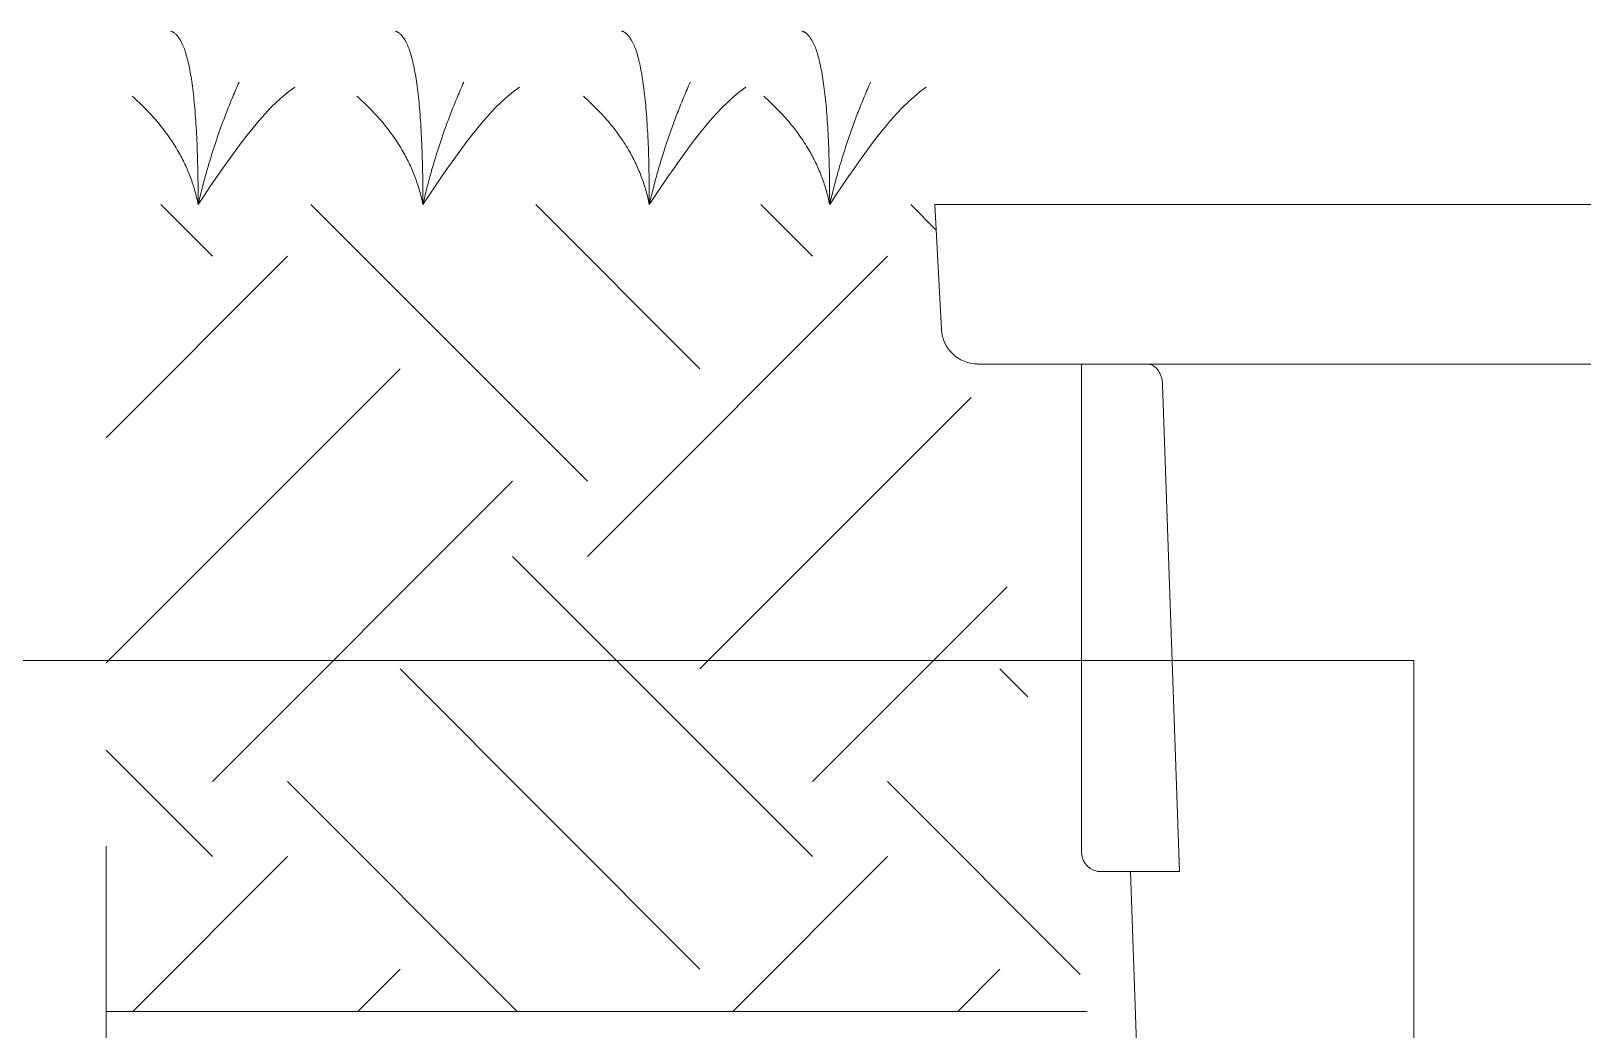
# Model space of a CAD drawing. Header units: millimetres. Extents: x 4229 to 8429, y -1187 to 1783.
# Drawn here: x 5897.9 to 6060.5, y -284.7 to -180.2 of the extents above; entities that cross this region are included whole.
import ezdxf

# ---------------------------------------------------------------- set-up
doc = ezdxf.new("R2010")
doc.units = ezdxf.units.MM

msp = doc.modelspace()

# ---------------------------------------------------------------- linework, layer by layer
at = {"linetype": 'Continuous', "lineweight": 5}
for p, q in [((5916.94, -203.73), (5911.53, -198.32)), ((5956.23, -227.3), (5927.25, -198.32)), ((5968.02, -215.52), (5950.82, -198.32)), ((5979.8, -203.73), (5974.39, -198.32)), ((5992.78, -200.99), (5990.11, -198.32)), ((5992.64, -198.32), (6258.24, -198.32)), ((5993.33, -211.42), (5992.64, -198.32)), ((5905.79, -222.74), (5924.8, -203.73)), ((5956.23, -235.16), (5987.66, -203.73)), ((5905.79, -246.31), (5936.59, -215.52)), ((6253.76, -215.02), (5997.11, -215.02)), ((6008.01, -215.02), (6008.01, -265.86)), ((6018.27, -268.14), (6016.49, -217.18)), ((5968.02, -246.95), (5996.45, -218.51)), ((5916.94, -258.74), (5948.37, -227.3)), ((5979.8, -266.59), (5948.37, -235.16)), ((5979.8, -258.74), (6000.2, -238.34)), ((5968.02, -278.38), (5936.59, -246.95)), ((6002.37, -249.87), (5999.45, -246.95)), ((5916.94, -266.59), (5905.79, -255.44)), ((5948.87, -282.81), (5924.8, -258.74)), ((6007.86, -278.94), (5987.66, -258.74)), ((5908.59, -282.81), (5924.8, -266.59)), ((5971.45, -282.81), (5987.66, -266.59)), ((6009.62, -268.14), (6018.27, -268.14)), ((6019.07, -437.89), (6013.14, -268.14)), ((5932.16, -282.81), (5936.59, -278.38)), ((5995.02, -282.81), (5999.45, -278.38))]:
    msp.add_line(p, q, dxfattribs=at)
at = {"lineweight": 5}
for p, q in [((6042.8, -246.07), (5862.47, -246.07)), ((6042.8, -338.39), (6042.8, -246.07)), ((5905.79, -265.52), (5905.79, -353.15)), ((6008.59, -282.81), (5905.79, -282.81))]:
    msp.add_line(p, q, dxfattribs=at)
at = {"linetype": 'Continuous', "lineweight": 5}
for centre, radius, start, end in [((5997.11, -211.22), 3.79, 183, 270), ((6010.02, -266.14), 2.03, 171.9505, 258.5782)]:
    msp.add_arc(centre, radius, start, end, dxfattribs=at)
at = {"lineweight": 5}
for points, degree in [([(5915.44, -198.32), (5915.44, -180.87), (5912.53, -180.16)], 2), ([(5938.99, -198.32), (5938.99, -180.87), (5936.07, -180.16)], 2), ([(5962.71, -198.32), (5962.71, -180.87), (5959.8, -180.16)], 2), ([(5981.61, -198.32), (5981.61, -180.87), (5978.69, -180.16)], 2), ([(5915.44, -198.32), (5914.2, -191.99), (5908.54, -186.99)], 2), ([(5915.44, -198.32), (5916.99, -191.63), (5919.73, -185.51)], 2), ([(5915.44, -198.32), (5918.96, -193.06), (5922.23, -188.3), (5925.56, -186.04)], 3), ([(5938.99, -198.32), (5937.74, -191.99), (5932.08, -186.99)], 2), ([(5938.99, -198.32), (5940.53, -191.63), (5943.27, -185.51)], 2), ([(5938.99, -198.32), (5942.5, -193.06), (5945.77, -188.3), (5949.1, -186.04)], 3), ([(5962.71, -198.32), (5961.47, -191.99), (5955.81, -186.99)], 2), ([(5962.71, -198.32), (5964.26, -191.63), (5967, -185.51)], 2), ([(5962.71, -198.32), (5966.23, -193.06), (5969.5, -188.3), (5972.83, -186.04)], 3), ([(5981.61, -198.32), (5980.36, -191.99), (5974.71, -186.99)], 2), ([(5981.61, -198.32), (5983.16, -191.63), (5985.89, -185.51)], 2), ([(5981.61, -198.32), (5985.12, -193.06), (5988.39, -188.3), (5991.73, -186.04)], 3)]:
    msp.add_open_spline(points, degree=degree, dxfattribs=at)
at = {"linetype": 'Continuous', "lineweight": 5}
msp.add_open_spline([(6014.88, -215.02), (6014.98, -215.02), (6015.09, -215.03), (6015.29, -215.08), (6015.38, -215.13), (6015.57, -215.23), (6015.66, -215.3), (6015.84, -215.45), (6015.92, -215.54), (6016.07, -215.74), (6016.13, -215.85), (6016.25, -216.09), (6016.3, -216.21), (6016.43, -216.6), (6016.48, -216.89), (6016.49, -217.18)], degree=3, knots=[0, 0, 0, 0, 0.125, 0.125, 0.25, 0.25, 0.375, 0.375, 0.5, 0.5, 0.625, 0.625, 0.75, 0.75, 1, 1, 1, 1], dxfattribs=at)

doc.saveas('drawing.dxf')
